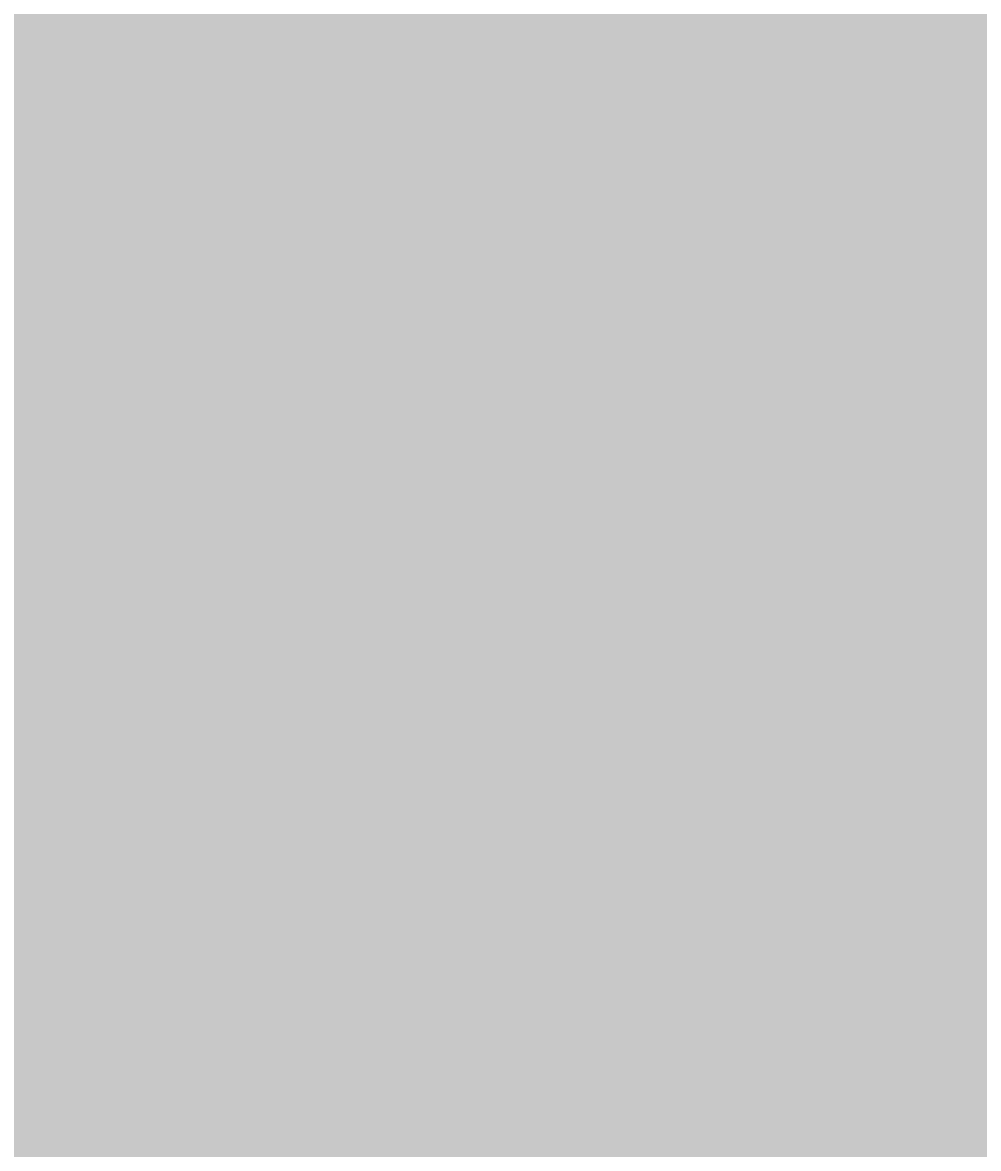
# Model space of a CAD drawing. Extents: x 0 to 196, y 0 to 139.
# Drawn here: x 88.858768 to 88.860446, y 82.592645 to 82.594621 of the extents above; entities that cross this region are included whole.
import ezdxf

# ---------------------------------------------------------------- set-up
doc = ezdxf.new("R2010")
doc.units = 0
doc.layers.get('0').update_dxf_attribs({"linetype": 'CONTINUOUS'})
doc.layers.add('BOUND', color=85, linetype='CONTINUOUS')
doc.layers.add('COND', color=80, linetype='CONTINUOUS')

# ---------------------------------------------------------------- blocks, each defined once
blk = doc.blocks.new('PLC_SHDR3W155P0X396_1X3_1173X1001X1536P')
at = {"layer": 'BOUND'}
blk.add_solid([(-10.095, -5.385), (2.185, -5.385), (-10.095, 5.685), (2.185, 5.685)], dxfattribs=at)

msp = doc.modelspace()

# ---------------------------------------------------------------- block references
msp.add_blockref('PLC_SHDR3W155P0X396_1X3_1173X1001X1536P', (90.17, 81.28))

doc.saveas('drawing.dxf')
